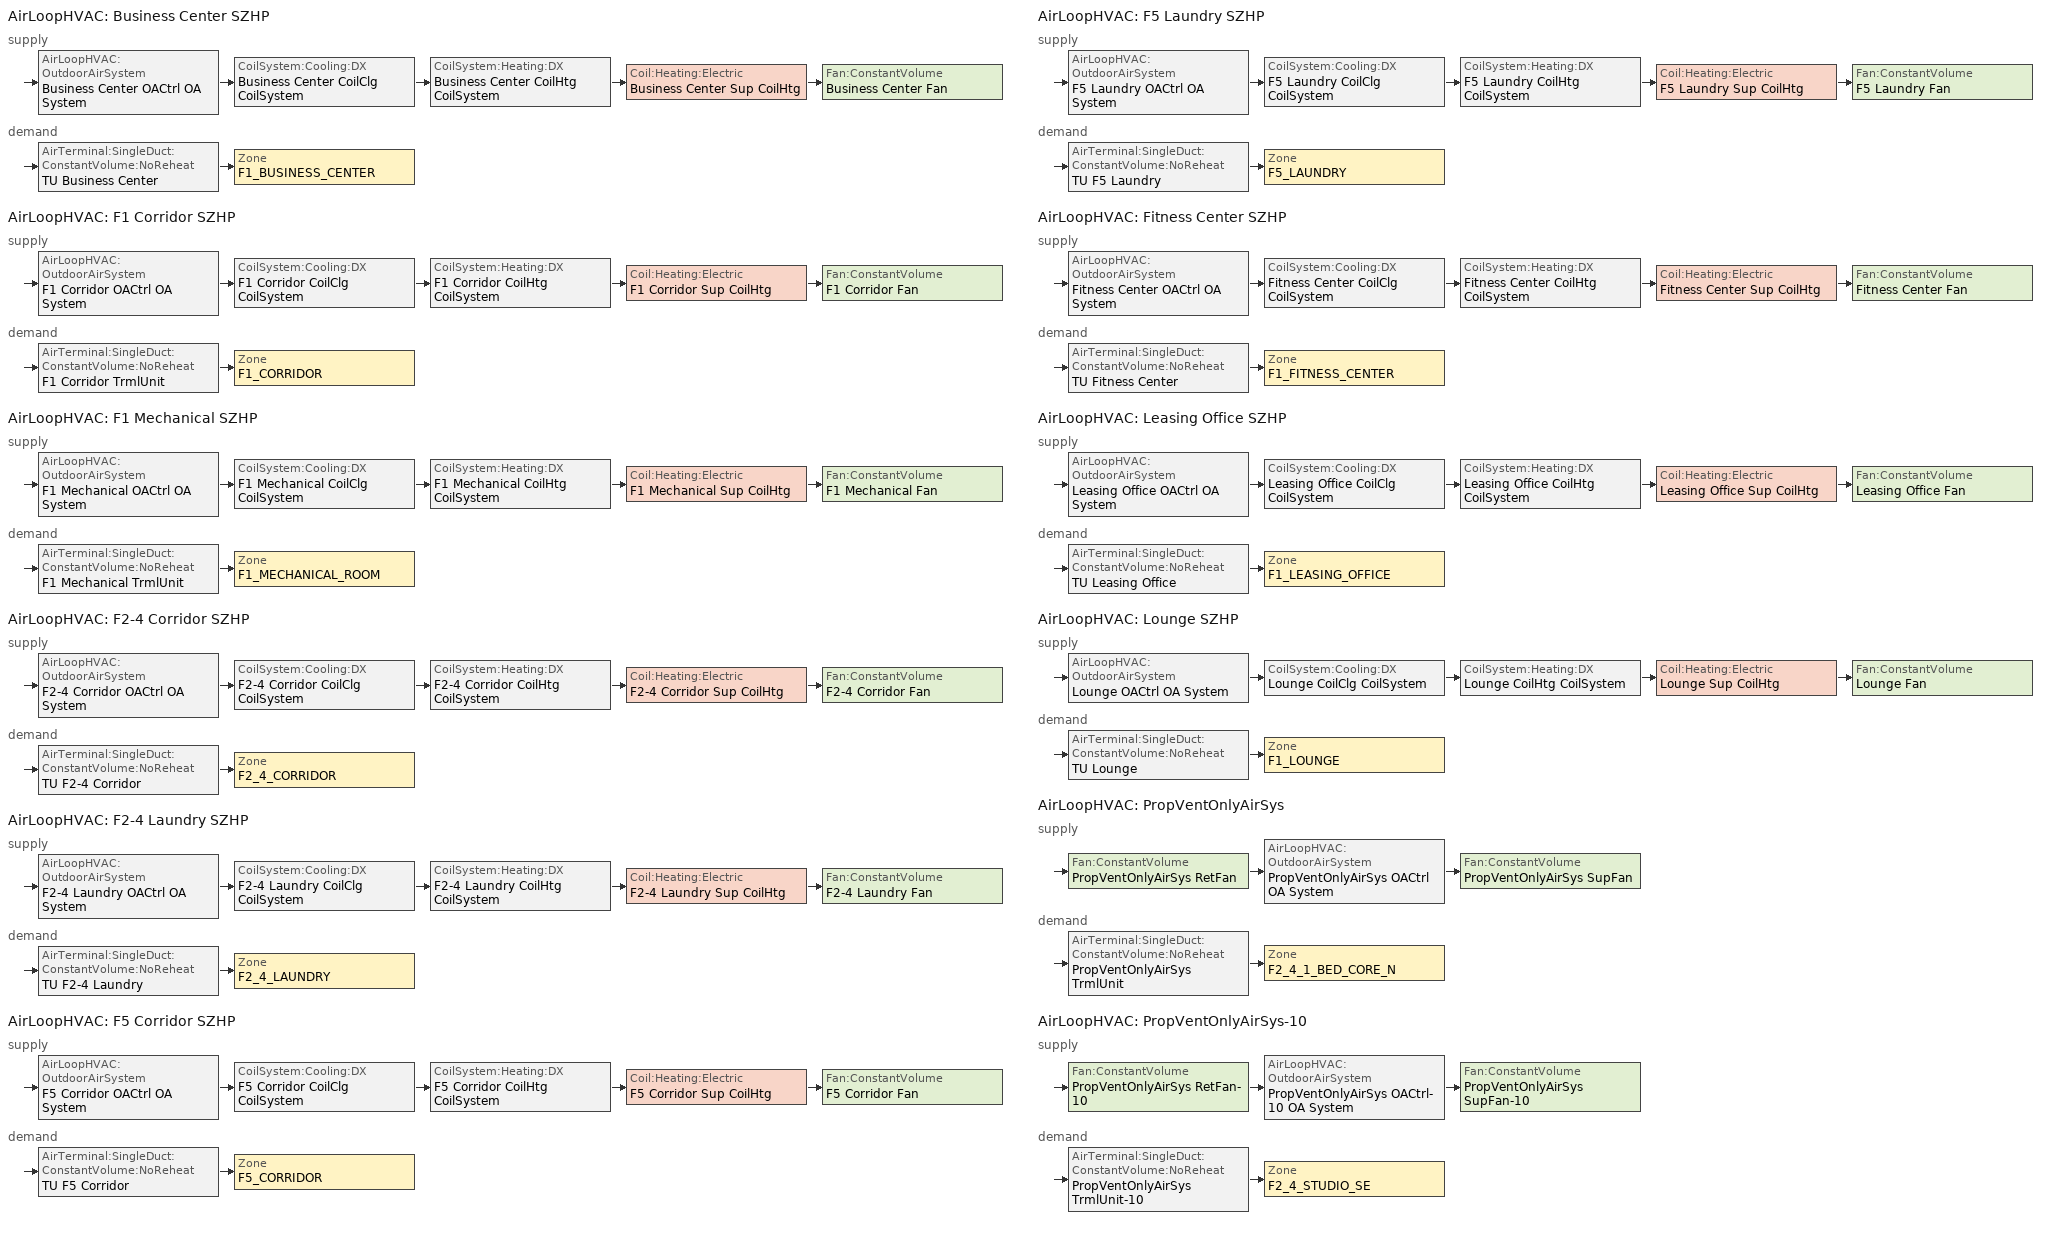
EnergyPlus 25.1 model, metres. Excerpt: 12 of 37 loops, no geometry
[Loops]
AirLoopHVAC 'Business Center SZHP'
 supply: AirLoopHVAC:OutdoorAirSystem 'Business Center OACtrl OA System' > CoilSystem:Cooling:DX 'Business Center CoilClg CoilSystem' > CoilSystem:Heating:DX 'Business Center CoilHtg CoilSystem' > Coil:Heating:Electric 'Business Center Sup CoilHtg' > Fan:ConstantVolume 'Business Center Fan'
 demand: AirTerminal:SingleDuct:ConstantVolume:NoReheat 'TU Business Center' > Zone 'F1_BUSINESS_CENTER'
AirLoopHVAC 'F1 Corridor SZHP'
 supply: AirLoopHVAC:OutdoorAirSystem 'F1 Corridor OACtrl OA System' > CoilSystem:Cooling:DX 'F1 Corridor CoilClg CoilSystem' > CoilSystem:Heating:DX 'F1 Corridor CoilHtg CoilSystem' > Coil:Heating:Electric 'F1 Corridor Sup CoilHtg' > Fan:ConstantVolume 'F1 Corridor Fan'
 demand: AirTerminal:SingleDuct:ConstantVolume:NoReheat 'F1 Corridor TrmlUnit' > Zone 'F1_CORRIDOR'
AirLoopHVAC 'F1 Mechanical SZHP'
 supply: AirLoopHVAC:OutdoorAirSystem 'F1 Mechanical OACtrl OA System' > CoilSystem:Cooling:DX 'F1 Mechanical CoilClg CoilSystem' > CoilSystem:Heating:DX 'F1 Mechanical CoilHtg CoilSystem' > Coil:Heating:Electric 'F1 Mechanical Sup CoilHtg' > Fan:ConstantVolume 'F1 Mechanical Fan'
 demand: AirTerminal:SingleDuct:ConstantVolume:NoReheat 'F1 Mechanical TrmlUnit' > Zone 'F1_MECHANICAL_ROOM'
AirLoopHVAC 'F2-4 Corridor SZHP'
 supply: AirLoopHVAC:OutdoorAirSystem 'F2-4 Corridor OACtrl OA System' > CoilSystem:Cooling:DX 'F2-4 Corridor CoilClg CoilSystem' > CoilSystem:Heating:DX 'F2-4 Corridor CoilHtg CoilSystem' > Coil:Heating:Electric 'F2-4 Corridor Sup CoilHtg' > Fan:ConstantVolume 'F2-4 Corridor Fan'
 demand: AirTerminal:SingleDuct:ConstantVolume:NoReheat 'TU F2-4 Corridor' > Zone 'F2_4_CORRIDOR'
AirLoopHVAC 'F2-4 Laundry SZHP'
 supply: AirLoopHVAC:OutdoorAirSystem 'F2-4 Laundry OACtrl OA System' > CoilSystem:Cooling:DX 'F2-4 Laundry CoilClg CoilSystem' > CoilSystem:Heating:DX 'F2-4 Laundry CoilHtg CoilSystem' > Coil:Heating:Electric 'F2-4 Laundry Sup CoilHtg' > Fan:ConstantVolume 'F2-4 Laundry Fan'
 demand: AirTerminal:SingleDuct:ConstantVolume:NoReheat 'TU F2-4 Laundry' > Zone 'F2_4_LAUNDRY'
AirLoopHVAC 'F5 Corridor SZHP'
 supply: AirLoopHVAC:OutdoorAirSystem 'F5 Corridor OACtrl OA System' > CoilSystem:Cooling:DX 'F5 Corridor CoilClg CoilSystem' > CoilSystem:Heating:DX 'F5 Corridor CoilHtg CoilSystem' > Coil:Heating:Electric 'F5 Corridor Sup CoilHtg' > Fan:ConstantVolume 'F5 Corridor Fan'
 demand: AirTerminal:SingleDuct:ConstantVolume:NoReheat 'TU F5 Corridor' > Zone 'F5_CORRIDOR'
AirLoopHVAC 'F5 Laundry SZHP'
 supply: AirLoopHVAC:OutdoorAirSystem 'F5 Laundry OACtrl OA System' > CoilSystem:Cooling:DX 'F5 Laundry CoilClg CoilSystem' > CoilSystem:Heating:DX 'F5 Laundry CoilHtg CoilSystem' > Coil:Heating:Electric 'F5 Laundry Sup CoilHtg' > Fan:ConstantVolume 'F5 Laundry Fan'
 demand: AirTerminal:SingleDuct:ConstantVolume:NoReheat 'TU F5 Laundry' > Zone 'F5_LAUNDRY'
AirLoopHVAC 'Fitness Center SZHP'
 supply: AirLoopHVAC:OutdoorAirSystem 'Fitness Center OACtrl OA System' > CoilSystem:Cooling:DX 'Fitness Center CoilClg CoilSystem' > CoilSystem:Heating:DX 'Fitness Center CoilHtg CoilSystem' > Coil:Heating:Electric 'Fitness Center Sup CoilHtg' > Fan:ConstantVolume 'Fitness Center Fan'
 demand: AirTerminal:SingleDuct:ConstantVolume:NoReheat 'TU Fitness Center' > Zone 'F1_FITNESS_CENTER'
AirLoopHVAC 'Leasing Office SZHP'
 supply: AirLoopHVAC:OutdoorAirSystem 'Leasing Office OACtrl OA System' > CoilSystem:Cooling:DX 'Leasing Office CoilClg CoilSystem' > CoilSystem:Heating:DX 'Leasing Office CoilHtg CoilSystem' > Coil:Heating:Electric 'Leasing Office Sup CoilHtg' > Fan:ConstantVolume 'Leasing Office Fan'
 demand: AirTerminal:SingleDuct:ConstantVolume:NoReheat 'TU Leasing Office' > Zone 'F1_LEASING_OFFICE'
AirLoopHVAC 'Lounge SZHP'
 supply: AirLoopHVAC:OutdoorAirSystem 'Lounge OACtrl OA System' > CoilSystem:Cooling:DX 'Lounge CoilClg CoilSystem' > CoilSystem:Heating:DX 'Lounge CoilHtg CoilSystem' > Coil:Heating:Electric 'Lounge Sup CoilHtg' > Fan:ConstantVolume 'Lounge Fan'
 demand: AirTerminal:SingleDuct:ConstantVolume:NoReheat 'TU Lounge' > Zone 'F1_LOUNGE'
AirLoopHVAC 'PropVentOnlyAirSys'
 supply: Fan:ConstantVolume 'PropVentOnlyAirSys RetFan' > AirLoopHVAC:OutdoorAirSystem 'PropVentOnlyAirSys OACtrl OA System' > Fan:ConstantVolume 'PropVentOnlyAirSys SupFan'
 demand: AirTerminal:SingleDuct:ConstantVolume:NoReheat 'PropVentOnlyAirSys TrmlUnit' > Zone 'F2_4_1_BED_CORE_N'
AirLoopHVAC 'PropVentOnlyAirSys-10'
 supply: Fan:ConstantVolume 'PropVentOnlyAirSys RetFan-10' > AirLoopHVAC:OutdoorAirSystem 'PropVentOnlyAirSys OACtrl-10 OA System' > Fan:ConstantVolume 'PropVentOnlyAirSys SupFan-10'
 demand: AirTerminal:SingleDuct:ConstantVolume:NoReheat 'PropVentOnlyAirSys TrmlUnit-10' > Zone 'F2_4_STUDIO_SE'
[SizingPeriod:DesignDay] Day of Month=21; Dry-Bulb Temperature Range Modifier Type=DefaultMultipliers; Humidity Condition Type=WetBulb; Barometric Pressure {Pa}=98388; Wind Speed {m/s}=2.1; Rain Indicator=No; Snow Indicator=No; Daylight Saving Time Indicator=No
Name | Month | Day Type | Maximum Dry-Bulb Temperature {C} | Daily Dry-Bulb Temperature Range {deltaC} | Wetbulb or DewPoint at Maximum Dry-Bulb {C} | Wind Direction {deg} | Solar Model Indicator | ASHRAE Clear Sky Optical Depth for Beam Irradiance (taub) | ASHRAE Clear Sky Optical Depth for Diffuse Irradiance (taud) | Sky Clearness
RIVERSIDE  October .4% Condns DB=>MCWB | 10 | SummerDesignDay | 37.2 | 14.4 | 17.8 | 270 | ASHRAETau | 0.34 | 2.493
RIVERSIDE  September .4% Condns DB=>MCWB | 9 | SummerDesignDay | 40.2 | 15.7 | 20.3 | 270 | ASHRAETau | 0.35 | 2.494
RIVERSIDE Ann Htg 99.6% Condns DB | 12 | WinterDesignDay | 2.6 | 0 | 2.6 | 60 | ASHRAEClearSky |  |  | 0
[DesignSpecification:OutdoorAir] Outdoor Air Method=Maximum; Outdoor Air Flow Air Changes per Hour {1/hr}=0
Name | Outdoor Air Flow per Person {m3/s-person} | Outdoor Air Flow per Zone Floor Area {m3/s-m2} | Outdoor Air Flow per Zone {m3/s} | Outdoor Air Schedule
DSOA_F1_BUSINESS_CENTER; DSOA_F1_CORRIDOR; DSOA_F2_4_CORRIDOR; DSOA_F5_CORRIDOR; DSOA_F1_FITNESS_CENTER; DSOA_F1_LEASING_OFFICE; DSOA_F1_LOUNGE; DSOA_F1_MECHANICAL_ROOM; DSOA_F2_4_LAUNDRY; DSOA_F5_LAUNDRY | 0.00707921 | 0.000762 | 0 | ApartmentMidRiseResidentialCommonHVACAvail
DSOA_F2_4_1_BED_CORE_N |  | 0 | 0.0243535 | ApartmentMidRiseResidentialLivingHVACAvail
DSOA_F2_4_STUDIO_SE |  | 0 | 0.0218047 | ApartmentMidRiseResidentialLivingHVACAvail
[ZoneControl:Thermostat] Temperature Difference Between Cutout And Setpoint {deltaC}=0
Name | Zone or ZoneList | Control Type Schedule | Control 1
ZC_F1_BUSINESS_CENTER | F1_BUSINESS_CENTER | F1_BUSINESS_CENTER Zn Thermostat Schedule | TSDSP_F1_BUSINESS_CENTER
ZC_F1_FITNESS_CENTER | F1_FITNESS_CENTER | F1_FITNESS_CENTER Zn Thermostat Schedule | TSDSP_F1_FITNESS_CENTER
ZC_F1_LEASING_OFFICE | F1_LEASING_OFFICE | F1_LEASING_OFFICE Zn Thermostat Schedule | TSDSP_F1_LEASING_OFFICE
ZC_F1_LOUNGE | F1_LOUNGE | F1_LOUNGE Zn Thermostat Schedule | TSDSP_F1_LOUNGE
ZC_F1_MECHANICAL_ROOM | F1_MECHANICAL_ROOM | F1_MECHANICAL_ROOM Zn Thermostat Schedule | TSDSP_F1_MECHANICAL_ROOM
[ThermostatSetpoint:DualSetpoint] Heating Setpoint Temperature Schedule=ApartmentMidRiseResidentialCommonHtgSetpt; Cooling Setpoint Temperature Schedule=ApartmentMidRiseResidentialCommonClgSetpt
TSDSP_F1_BUSINESS_CENTER; TSDSP_F1_FITNESS_CENTER; TSDSP_F1_LEASING_OFFICE; TSDSP_F1_LOUNGE; TSDSP_F1_MECHANICAL_ROOM
[Sizing:Zone] Zone Cooling Design Supply Air Temperature Input Method=TemperatureDifference; Zone Cooling Design Supply Air Temperature {C}=14; Zone Cooling Design Supply Air Temperature Difference {deltaC}=11.1111; Zone Heating Design Supply Air Temperature Input Method=TemperatureDifference; Zone Heating Design Supply Air Temperature {C}=40; Zone Cooling Design Supply Air Humidity Ratio {kgWater/kgDryAir}=0.0085; Zone Heating Design Supply Air Humidity Ratio {kgWater/kgDryAir}=0.008; Cooling Design Air Flow Method=DesignDay; Cooling Design Air Flow Rate {m3/s}=0; Cooling Minimum Air Flow per Zone Floor Area {m3/s-m2}=0; Cooling Minimum Air Flow {m3/s}=0; Cooling Minimum Air Flow Fraction=0; Heating Design Air Flow Method=DesignDay; Heating Design Air Flow Rate {m3/s}=0; Heating Maximum Air Flow per Zone Floor Area {m3/s-m2}=0; Heating Maximum Air Flow {m3/s}=0; Heating Maximum Air Flow Fraction=0; Zone Load Sizing Method=Sensible Load Only No Latent Load; Zone Latent Cooling Design Supply Air Humidity Ratio Input Method=HumidityRatioDifference; Zone Cooling Design Supply Air Humidity Ratio Difference {kgWater/kgDryAir}=0.005; Zone Latent Heating Design Supply Air Humidity Ratio Input Method=HumidityRatioDifference; Zone Humidification Design Supply Air Humidity Ratio Difference {kgWater/kgDryAir}=0.005
Name | Zone Heating Design Supply Air Temperature Difference {deltaC} | Design Specification Outdoor Air Object | Account for Dedicated Outdoor Air System | Dedicated Outdoor Air System Control Strategy | Dedicated Outdoor Air Low Setpoint Temperature for Design {C} | Dedicated Outdoor Air High Setpoint Temperature for Design {C}
F1_Business_Center | 13.8889 | DSOA_F1_Business_Center | No
F1_Corridor | 13.8889 | DSOA_F1_Corridor | No
F1_Fitness_Center | 13.8889 | DSOA_F1_Fitness_Center | No
F1_Leasing_Office | 13.8889 | DSOA_F1_Leasing_Office | No
F1_Lounge | 13.8889 | DSOA_F1_Lounge | No
F1_Mechanical_Room | 13.8889 | DSOA_F1_Mechanical_Room | No
F2_4_1_Bed_Core_N | 15 | DSOA_F2_4_1_Bed_Core_N | Yes | NeutralSupplyAir | 10 | 23.8889
F2_4_Corridor | 13.8889 | DSOA_F2_4_Corridor | No
F2_4_Laundry | 13.8889 | DSOA_F2_4_Laundry | No
F2_4_Studio_SE | 15 | DSOA_F2_4_Studio_SE | Yes | NeutralSupplyAir | 10 | 23.8889
F5_Corridor | 13.8889 | DSOA_F5_Corridor | No
F5_Laundry | 13.8889 | DSOA_F5_Laundry | No
[Sizing:System] Type of Load to Size On=Sensible; Design Outdoor Air Flow Rate {m3/s}=Autosize; Central Heating Maximum System Air Flow Ratio=1; Preheat Design Temperature {C}=5.68434e-14; Preheat Design Humidity Ratio {kgWater/kgDryAir}=0; Precool Design Temperature {C}=5.68434e-14; Precool Design Humidity Ratio {kgWater/kgDryAir}=0; 100% Outdoor Air in Cooling=No; 100% Outdoor Air in Heating=No; Central Cooling Design Supply Air Humidity Ratio {kgWater/kgDryAir}=0.0085; Central Heating Design Supply Air Humidity Ratio {kgWater/kgDryAir}=0.008; Cooling Supply Air Flow Rate Method=DesignDay; Cooling Supply Air Flow Rate {m3/s}=0; Cooling Supply Air Flow Rate Per Floor Area {m3/s-m2}=0.00996765; Cooling Fraction of Autosized Cooling Supply Air Flow Rate=1; Cooling Supply Air Flow Rate Per Unit Cooling Capacity {m3/s-W}=3.94755e-05; Heating Supply Air Flow Rate Method=DesignDay; Heating Supply Air Flow Rate {m3/s}=0; Heating Supply Air Flow Rate Per Floor Area {m3/s-m2}=0.00996765; Heating Fraction of Autosized Heating Supply Air Flow Rate=1; Heating Fraction of Autosized Cooling Supply Air Flow Rate=1; Heating Supply Air Flow Rate Per Unit Heating Capacity {m3/s-W}=3.15882e-05; System Outdoor Air Method=ZoneSum; Zone Maximum Outdoor Air Fraction=1; Cooling Design Capacity Method=CoolingDesignCapacity; Cooling Design Capacity {W}=Autosize; Cooling Design Capacity Per Floor Area {W/m2}=234.7; Fraction of Autosized Cooling Design Capacity=1; Heating Design Capacity Method=HeatingDesignCapacity; Heating Design Capacity {W}=Autosize; Heating Design Capacity Per Floor Area {W/m2}=157; Fraction of Autosized Heating Design Capacity=1; Central Cooling Capacity Control Method=OnOff
Name | Central Cooling Design Supply Air Temperature {C} | Central Heating Design Supply Air Temperature {C} | Type of Zone Sum to Use
Business Center SZHP; F1 Corridor SZHP; F1 Mechanical SZHP; F2-4 Corridor SZHP; F2-4 Laundry SZHP; F5 Corridor SZHP; F5 Laundry SZHP; Fitness Center SZHP; Leasing Office SZHP; Lounge SZHP | 12.7778 | 35 | NonCoincident
PropVentOnlyAirSys; PropVentOnlyAirSys-10 | 12.8 | 40 | Coincident
[ZoneHVAC:PackagedTerminalHeatPump] Availability Schedule=AllOnHVACAvail; Cooling Supply Air Flow Rate {m3/s}=autosize; Heating Supply Air Flow Rate {m3/s}=autosize; No Load Supply Air Flow Rate {m3/s}=autosize; Cooling Outdoor Air Flow Rate {m3/s}=autosize; Heating Outdoor Air Flow Rate {m3/s}=autosize; No Load Outdoor Air Flow Rate {m3/s}=autosize; Heating Convergence Tolerance=0.001; Cooling Convergence Tolerance=0.001; Maximum Supply Air Temperature from Supplemental Heater {C}=35; Maximum Outdoor Dry-Bulb Temperature for Supplemental Heater Operation {C}=4.44444; Fan Placement=DrawThrough; Supply Air Fan Operating Mode Schedule=Always Off Discrete
Name | Supply Air Fan | Heating Coil | Cooling Coil | Supplemental Heating Coil
ZnSys F2-4 1-Bed Core N | Fan 1 | CoilHtg 1 | CoilCooling 1 | CoilHtgSup-1
ZnSys F2-4 Studio SE | Fan 10 | CoilHtg 10 | CoilCooling 10 | CoilHtgSup-10
[AirTerminal:SingleDuct:ConstantVolume:NoReheat] Availability Schedule=Always On Discrete; Maximum Air Flow Rate {m3/s}=Autosize
TU Business Center; F1 Corridor TrmlUnit; TU Fitness Center; TU Leasing Office; TU Lounge; F1 Mechanical TrmlUnit; PropVentOnlyAirSys TrmlUnit; TU F2-4 Corridor; TU F2-4 Laundry; PropVentOnlyAirSys TrmlUnit-10; TU F5 Corridor; TU F5 Laundry
[Zone equipment]
F1_Business_Center: TU Business Center
F1_Corridor: F1 Corridor TrmlUnit
F1_Fitness_Center: TU Fitness Center
F1_Leasing_Office: TU Leasing Office
F1_Lounge: TU Lounge
F1_Mechanical_Room: F1 Mechanical TrmlUnit
F2_4_1_Bed_Core_N: PropVentOnlyAirSys TrmlUnit, ZnSys F2-4 1-Bed Core N
F2_4_Corridor: TU F2-4 Corridor
F2_4_Laundry: TU F2-4 Laundry
F2_4_Studio_SE: PropVentOnlyAirSys TrmlUnit-10, ZnSys F2-4 Studio SE
F5_Corridor: TU F5 Corridor
F5_Laundry: TU F5 Laundry
[Fan:ConstantVolume] Fan Total Efficiency=0.59; Maximum Flow Rate {m3/s}=Autosize; Motor Efficiency=0.9; Motor In Airstream Fraction=1
Name | Availability Schedule | Pressure Rise {Pa}
Business Center Fan; F1 Corridor Fan; F1 Mechanical Fan; Fitness Center Fan; Leasing Office Fan; Lounge Fan | ApartmentMidRiseRETAILHVACAVAIL | 911.98
F2-4 Corridor Fan; F2-4 Laundry Fan; F5 Corridor Fan; F5 Laundry Fan | ApartmentMidRiseRESIDENTIALCOMMONHVACAVAIL | 911.98
PropVentOnlyAirSys RetFan; PropVentOnlyAirSys RetFan-10 | ApartmentMidRiseResidentialLivingHVACAvail | 331.29
PropVentOnlyAirSys SupFan; PropVentOnlyAirSys SupFan-10 | ApartmentMidRiseResidentialLivingHVACAvail | 911.98
[Fan:OnOff] Availability Schedule=Always On Discrete; Fan Total Efficiency=0.59; Pressure Rise {Pa}=911.98; Maximum Flow Rate {m3/s}=Autosize; Motor Efficiency=0.9; Motor In Airstream Fraction=1
Name | Fan Power Ratio Function of Speed Ratio Curve | Fan Efficiency Ratio Function of Speed Ratio Curve
Fan 1 | Fan On Off Power Curve | Fan On Off Efficiency Curve
Fan 10 | Fan On Off Power Curve 9 | Fan On Off Efficiency Curve 9
[Coil:Cooling:DX:SingleSpeed] Availability Schedule=Always On Discrete; Gross Rated Total Cooling Capacity {W}=autosize; Gross Rated Sensible Heat Ratio=Autosize; Rated Air Flow Rate {m3/s}=Autosize; 2017 Rated Evaporator Fan Power Per Volume Flow Rate {W/(m3/s)}=773.3; Total Cooling Capacity Function of Temperature Curve=CoilClgDXQRatio_fTwbToadbSI; Total Cooling Capacity Function of Flow Fraction Curve=CoilClgDXSnglQRatio_fCFMRatio; Energy Input Ratio Function of Flow Fraction Curve=CoilClgDXSnglEIRRatio_fCFMRatio; Minimum Outdoor Dry-Bulb Temperature for Compressor Operation {C}=-25; Condenser Type=AirCooled; Evaporative Condenser Effectiveness=0; Evaporative Condenser Air Flow Rate {m3/s}=Autosize; Evaporative Condenser Pump Rated Power Consumption {W}=Autosize; Crankcase Heater Capacity {W}=0; Maximum Outdoor Dry-Bulb Temperature for Crankcase Heater Operation {C}=0; Basin Heater Capacity {W/K}=0; Basin Heater Setpoint Temperature {C}=10
Name | Gross Rated Cooling COP {W/W} | Energy Input Ratio Function of Temperature Curve | Part Load Fraction Correlation Curve
CoilCooling 1 | 4.08 | CoilClgDXSEEREIR_fTwbToadbSI-13 | CoilClgDXSEEREIRRatio_fQFrac
CoilCooling 10 | 4.08 | CoilClgDXSEEREIR_fTwbToadbSI-22 | CoilClgDXSEEREIRRatio_fQFrac
Business Center CoilClg | 4.08 | CoilClgDXSEEREIR_fTwbToadbSI | CoilClgDXSEEREIRRatio_fQFrac
F1 Corridor CoilClg | 4.08 | CoilClgDXSEEREIR_fTwbToadbSI-5 | CoilClgDXSEEREIRRatio_fQFrac
F1 Mechanical CoilClg | 4.08 | CoilClgDXSEEREIR_fTwbToadbSI-6 | CoilClgDXSEEREIRRatio_fQFrac
F2-4 Corridor CoilClg | 3.66 | CoilClgDXEIRRatio_fTwbToadbSI | CoilClgDXEIRRatio_fQFrac
F2-4 Laundry CoilClg | 4.08 | CoilClgDXSEEREIR_fTwbToadbSI-11 | CoilClgDXSEEREIRRatio_fQFrac
F5 Corridor CoilClg | 3.83 | CoilClgDXEIRRatio_fTwbToadbSI | CoilClgDXEIRRatio_fQFrac
F5 Laundry CoilClg | 4.08 | CoilClgDXSEEREIR_fTwbToadbSI-12 | CoilClgDXSEEREIRRatio_fQFrac
Fitness Center CoilClg | 4.08 | CoilClgDXSEEREIR_fTwbToadbSI-2 | CoilClgDXSEEREIRRatio_fQFrac
Leasing Office CoilClg | 4.08 | CoilClgDXSEEREIR_fTwbToadbSI-3 | CoilClgDXSEEREIRRatio_fQFrac
Lounge CoilClg | 4.08 | CoilClgDXSEEREIR_fTwbToadbSI-4 | CoilClgDXSEEREIRRatio_fQFrac
[Coil:Heating:Electric] Availability Schedule=Always On Discrete; Efficiency=1; Nominal Capacity {W}=Autosize
CoilHtgSup-1; CoilHtgSup-10; Business Center Sup CoilHtg; F1 Corridor Sup CoilHtg; F1 Mechanical Sup CoilHtg; F2-4 Corridor Sup CoilHtg; F2-4 Laundry Sup CoilHtg; F5 Corridor Sup CoilHtg; F5 Laundry Sup CoilHtg; Fitness Center Sup CoilHtg; Leasing Office Sup CoilHtg; Lounge Sup CoilHtg
[Coil:Heating:DX:SingleSpeed] Availability Schedule=Always On Discrete; Gross Rated Heating Capacity {W}=autosize; Rated Air Flow Rate {m3/s}=Autosize; 2023 Rated Supply Fan Power Per Volume Flow Rate {W/(m3/s)}=773.3; Heating Capacity Function of Temperature Curve=CoilHtgHPQRatio_fToadbSI; Heating Capacity Function of Flow Fraction Curve=CoilHtgHPQRatio_fCFMRatio; Energy Input Ratio Function of Temperature Curve=CoilHtgHPEIRRatio_fToadbSI; Energy Input Ratio Function of Flow Fraction Curve=CoilHtgHPEIRRatio_fCFMRatio; Part Load Fraction Correlation Curve=CoilHtgHPEIRRatio_fQFrac; Minimum Outdoor Dry-Bulb Temperature for Compressor Operation {C}=-8.33333; Maximum Outdoor Dry-Bulb Temperature for Defrost Operation {C}=4.44444; Crankcase Heater Capacity {W}=0; Maximum Outdoor Dry-Bulb Temperature for Crankcase Heater Operation {C}=10; Defrost Strategy=Resistive; Defrost Control=Timed; Defrost Time Period Fraction=0.058333
Name | Gross Rated Heating COP {W/W} | Resistive Defrost Heater Capacity {W}
CoilHtg 1 | 3.5 | 23738.8
CoilHtg 10 | 3.5 | 17804.1
Business Center CoilHtg | 3.5 | 3956.46
F1 Corridor CoilHtg | 3.5 | 21101.1
F1 Mechanical CoilHtg | 3.5 | 4747.75
F2-4 Corridor CoilHtg | 3.66 | 85063.9
F2-4 Laundry CoilHtg | 3.5 | 5934.69
F5 Corridor CoilHtg | 3.79 | 28354.6
F5 Laundry CoilHtg | 3.5 | 1978.23
Fitness Center CoilHtg | 3.5 | 9891.15
Leasing Office CoilHtg | 3.5 | 3791.61
Lounge CoilHtg | 3.5 | 11539.7
[CoilSystem:Cooling:DX] Availability Schedule=Always On Discrete
Name | Cooling Coil
Business Center CoilClg CoilSystem | Business Center CoilClg
F1 Corridor CoilClg CoilSystem | F1 Corridor CoilClg
F1 Mechanical CoilClg CoilSystem | F1 Mechanical CoilClg
F2-4 Corridor CoilClg CoilSystem | F2-4 Corridor CoilClg
F2-4 Laundry CoilClg CoilSystem | F2-4 Laundry CoilClg
F5 Corridor CoilClg CoilSystem | F5 Corridor CoilClg
F5 Laundry CoilClg CoilSystem | F5 Laundry CoilClg
Fitness Center CoilClg CoilSystem | Fitness Center CoilClg
Leasing Office CoilClg CoilSystem | Leasing Office CoilClg
Lounge CoilClg CoilSystem | Lounge CoilClg
[CoilSystem:Heating:DX] Availability Schedule=Always On Discrete
Name | Heating Coil
Business Center CoilHtg CoilSystem | Business Center CoilHtg
F1 Corridor CoilHtg CoilSystem | F1 Corridor CoilHtg
F1 Mechanical CoilHtg CoilSystem | F1 Mechanical CoilHtg
F2-4 Corridor CoilHtg CoilSystem | F2-4 Corridor CoilHtg
F2-4 Laundry CoilHtg CoilSystem | F2-4 Laundry CoilHtg
F5 Corridor CoilHtg CoilSystem | F5 Corridor CoilHtg
F5 Laundry CoilHtg CoilSystem | F5 Laundry CoilHtg
Fitness Center CoilHtg CoilSystem | Fitness Center CoilHtg
Leasing Office CoilHtg CoilSystem | Leasing Office CoilHtg
Lounge CoilHtg CoilSystem | Lounge CoilHtg
[Controller:OutdoorAir] Economizer Control Type=NoEconomizer; Economizer Control Action Type=ModulateFlow; Economizer Maximum Limit Enthalpy {J/kg}=64000; Lockout Type=NoLockout; High Humidity Control=No; Control High Indoor Humidity Based on Outdoor Humidity Ratio=Yes; Heat Recovery Bypass Control Type=BypassWhenWithinEconomizerLimits
Name | Minimum Outdoor Air Flow Rate {m3/s} | Maximum Outdoor Air Flow Rate {m3/s} | Minimum Limit Type | Minimum Outdoor Air Schedule | Mechanical Ventilation Controller
Business Center OACtrl | 0 | Autosize | FixedMinimum | ApartmentMidRiseResidentialCommonHVACAvail | Business Center OACtrl Mech Vent Controller
F1 Corridor OACtrl | 0 | Autosize | FixedMinimum | ApartmentMidRiseResidentialCommonHVACAvail | F1 Corridor OACtrl Mech Vent Controller
F1 Mechanical OACtrl | 0 | Autosize | FixedMinimum | ApartmentMidRiseResidentialCommonHVACAvail | F1 Mechanical OACtrl Mech Vent Controller
F2-4 Corridor OACtrl | 0 | Autosize | FixedMinimum | ApartmentMidRiseResidentialCommonHVACAvail | F2-4 Corridor OACtrl Mech Vent Controller
F2-4 Laundry OACtrl | 0 | Autosize | FixedMinimum | ApartmentMidRiseResidentialCommonHVACAvail | F2-4 Laundry OACtrl Mech Vent Controller
F5 Corridor OACtrl | 0 | Autosize | FixedMinimum | ApartmentMidRiseResidentialCommonHVACAvail | F5 Corridor OACtrl Mech Vent Controller
F5 Laundry OACtrl | 0 | Autosize | FixedMinimum | ApartmentMidRiseResidentialCommonHVACAvail | F5 Laundry OACtrl Mech Vent Controller
Fitness Center OACtrl | 0 | Autosize | FixedMinimum | ApartmentMidRiseResidentialCommonHVACAvail | Fitness Center OACtrl Mech Vent Controller
Leasing Office OACtrl | 0 | Autosize | FixedMinimum | ApartmentMidRiseResidentialCommonHVACAvail | Leasing Office OACtrl Mech Vent Controller
Lounge OACtrl | 0 | Autosize | FixedMinimum | ApartmentMidRiseResidentialCommonHVACAvail | Lounge OACtrl Mech Vent Controller
PropVentOnlyAirSys OACtrl | 0.0518198 | 0.0518198 | ProportionalMinimum | Always On Discrete | PropVentOnlyAirSys OACtrl Mech Vent Controller
PropVentOnlyAirSys OACtrl-10 | 0.0441743 | 0.0441743 | ProportionalMinimum | Always On Discrete | PropVentOnlyAirSys OACtrl-10 Mech Vent Controller
[Controller:MechanicalVentilation] Demand Controlled Ventilation=No; System Outdoor Air Method=ZoneSum
Name | Availability Schedule | Zone or ZoneList 1 | Design Specification Outdoor Air Object Name 1
Business Center OACtrl Mech Vent Controller | ApartmentMidRiseResidentialCommonHVACAvail | F1_Business_Center | DSOA_F1_Business_Center
F1 Corridor OACtrl Mech Vent Controller | ApartmentMidRiseResidentialCommonHVACAvail | F1_Corridor | DSOA_F1_Corridor
Fitness Center OACtrl Mech Vent Controller | ApartmentMidRiseResidentialCommonHVACAvail | F1_Fitness_Center | DSOA_F1_Fitness_Center
Leasing Office OACtrl Mech Vent Controller | ApartmentMidRiseResidentialCommonHVACAvail | F1_Leasing_Office | DSOA_F1_Leasing_Office
Lounge OACtrl Mech Vent Controller | ApartmentMidRiseResidentialCommonHVACAvail | F1_Lounge | DSOA_F1_Lounge
F1 Mechanical OACtrl Mech Vent Controller | ApartmentMidRiseResidentialCommonHVACAvail | F1_Mechanical_Room | DSOA_F1_Mechanical_Room
PropVentOnlyAirSys OACtrl Mech Vent Controller | Always On Discrete | F2_4_1_Bed_Core_N | DSOA_F2_4_1_Bed_Core_N
F2-4 Corridor OACtrl Mech Vent Controller | ApartmentMidRiseResidentialCommonHVACAvail | F2_4_Corridor | DSOA_F2_4_Corridor
F2-4 Laundry OACtrl Mech Vent Controller | ApartmentMidRiseResidentialCommonHVACAvail | F2_4_Laundry | DSOA_F2_4_Laundry
PropVentOnlyAirSys OACtrl-10 Mech Vent Controller | Always On Discrete | F2_4_Studio_SE | DSOA_F2_4_Studio_SE
F5 Corridor OACtrl Mech Vent Controller | ApartmentMidRiseResidentialCommonHVACAvail | F5_Corridor | DSOA_F5_Corridor
F5 Laundry OACtrl Mech Vent Controller | ApartmentMidRiseResidentialCommonHVACAvail | F5_Laundry | DSOA_F5_Laundry
[AirLoopHVAC] Design Supply Air Flow Rate {m3/s}=Autosize; Design Return Air Flow Fraction of Supply Air Flow=1
Business Center SZHP; F1 Corridor SZHP; F1 Mechanical SZHP; F2-4 Corridor SZHP; F2-4 Laundry SZHP; F5 Corridor SZHP; F5 Laundry SZHP; Fitness Center SZHP; Leasing Office SZHP; Lounge SZHP; PropVentOnlyAirSys; PropVentOnlyAirSys-10
[AvailabilityManager:OptimumStart] Applicability Schedule=Always On Discrete; Fan Schedule=ApartmentMidRiseRETAILHVACAVAIL; Control Type=ControlZone; Maximum Value for Optimum Start Time {hr}=3; Control Algorithm=AdaptiveTemperatureGradient; Constant Temperature Gradient during Cooling {deltaC/hr}=3; Constant Temperature Gradient during Heating {deltaC/hr}=3; Initial Temperature Gradient during Cooling {deltaC/hr}=1.66667; Initial Temperature Gradient during Heating {deltaC/hr}=1.66667; Constant Start Time {hr}=2; Number of Previous Days {days}=2
Name | Control Zone
Availability Manager Optimum Start 1 | F1_Corridor
Availability Manager Optimum Start 2 | F1_Mechanical_Room
[AvailabilityManager:NightCycle] Applicability Schedule=Always On Discrete; Control Type=CycleOnControlZone; Cycling Run Time Control Type=ThermostatWithMinimumRunTime; Cycling Run Time {s}=900
Name | Fan Schedule | Thermostat Tolerance {deltaC} | Control Zone or Zone List
Availability Manager Night Cycle 1 | ApartmentMidRiseRETAILHVACAVAIL | 1.11111 | F1_Business_Center
Availability Manager Night Cycle 5 | ApartmentMidRiseRETAILHVACAVAIL | 1 | F1_Corridor
Availability Manager Night Cycle 6 | ApartmentMidRiseRETAILHVACAVAIL | 1 | F1_Mechanical_Room
Availability Manager Night Cycle 12 | ApartmentMidRiseRESIDENTIALCOMMONHVACAVAIL | 1.11111 | F2_4_Corridor
Availability Manager Night Cycle 11 | ApartmentMidRiseRESIDENTIALCOMMONHVACAVAIL | 1.11111 | F2_4_Laundry
Availability Manager Night Cycle 14 | ApartmentMidRiseRESIDENTIALCOMMONHVACAVAIL | 1.11111 | F5_Corridor
Availability Manager Night Cycle 13 | ApartmentMidRiseRESIDENTIALCOMMONHVACAVAIL | 1.11111 | F5_Laundry
Availability Manager Night Cycle 2 | ApartmentMidRiseRETAILHVACAVAIL | 1.11111 | F1_Fitness_Center
Availability Manager Night Cycle 3 | ApartmentMidRiseRETAILHVACAVAIL | 1.11111 | F1_Leasing_Office
Availability Manager Night Cycle 4 | ApartmentMidRiseRETAILHVACAVAIL | 1.11111 | F1_Lounge
[SetpointManager:SingleZone:Reheat] Control Variable=Temperature; Minimum Supply Air Temperature {C}=-99; Maximum Supply Air Temperature {C}=99
Name | Control Zone | Setpoint Node or NodeList
Setpoint Manager Single Zone Reheat 1 | F1_Business_Center | Business Center Fan Outlet Node
Setpoint Manager Single Zone Reheat 5 | F1_Corridor | F1 Corridor Fan Outlet Node
Setpoint Manager Single Zone Reheat 6 | F1_Mechanical_Room | F1 Mechanical Fan Outlet Node
Setpoint Manager Single Zone Reheat 12 | F2_4_Corridor | F2-4 Corridor Fan Outlet Node
Setpoint Manager Single Zone Reheat 11 | F2_4_Laundry | F2-4 Laundry Fan Outlet Node
Setpoint Manager Single Zone Reheat 14 | F5_Corridor | F5 Corridor Fan Outlet Node
Setpoint Manager Single Zone Reheat 13 | F5_Laundry | F5 Laundry Fan Outlet Node
Setpoint Manager Single Zone Reheat 2 | F1_Fitness_Center | Fitness Center Fan Outlet Node
Setpoint Manager Single Zone Reheat 3 | F1_Leasing_Office | Leasing Office Fan Outlet Node
Setpoint Manager Single Zone Reheat 4 | F1_Lounge | Lounge Fan Outlet Node
Setpoint Manager Single Zone Reheat 15 | F2_4_1_Bed_Core_N | PropVentOnlyAirSys SupFan Outlet Node
Setpoint Manager Single Zone Reheat 24 | F2_4_Studio_SE | PropVentOnlyAirSys SupFan-10 Outlet Node
[SetpointManager:MixedAir] Control Variable=Temperature
Name | Setpoint Node or NodeList
Business Center OACtrl OA System Mixed Air Node OS Default SPM | Business Center OACtrl OA System Mixed Air Node
Business Center CoilClg Outlet Node OS Default SPM | Business Center CoilClg Outlet Node
Business Center CoilHtg Outlet Node OS Default SPM | Business Center CoilHtg Outlet Node
Business Center Sup CoilHtg Outlet Node OS Default SPM | Business Center Sup CoilHtg Outlet Node
F1 Corridor OACtrl OA System Mixed Air Node OS Default SPM | F1 Corridor OACtrl OA System Mixed Air Node
F1 Corridor CoilClg Outlet Node OS Default SPM | F1 Corridor CoilClg Outlet Node
F1 Corridor CoilHtg Outlet Node OS Default SPM | F1 Corridor CoilHtg Outlet Node
F1 Corridor Sup CoilHtg Outlet Node OS Default SPM | F1 Corridor Sup CoilHtg Outlet Node
F1 Mechanical OACtrl OA System Mixed Air Node OS Default SPM | F1 Mechanical OACtrl OA System Mixed Air Node
F1 Mechanical CoilClg Outlet Node OS Default SPM | F1 Mechanical CoilClg Outlet Node
F1 Mechanical CoilHtg Outlet Node OS Default SPM | F1 Mechanical CoilHtg Outlet Node
F1 Mechanical Sup CoilHtg Outlet Node OS Default SPM | F1 Mechanical Sup CoilHtg Outlet Node
F2-4 Corridor OACtrl OA System Mixed Air Node OS Default SPM | F2-4 Corridor OACtrl OA System Mixed Air Node
F2-4 Corridor CoilClg Outlet Node OS Default SPM | F2-4 Corridor CoilClg Outlet Node
F2-4 Corridor CoilHtg Outlet Node OS Default SPM | F2-4 Corridor CoilHtg Outlet Node
F2-4 Corridor Sup CoilHtg Outlet Node OS Default SPM | F2-4 Corridor Sup CoilHtg Outlet Node
F2-4 Laundry OACtrl OA System Mixed Air Node OS Default SPM | F2-4 Laundry OACtrl OA System Mixed Air Node
F2-4 Laundry CoilClg Outlet Node OS Default SPM | F2-4 Laundry CoilClg Outlet Node
F2-4 Laundry CoilHtg Outlet Node OS Default SPM | F2-4 Laundry CoilHtg Outlet Node
F2-4 Laundry Sup CoilHtg Outlet Node OS Default SPM | F2-4 Laundry Sup CoilHtg Outlet Node
F5 Corridor OACtrl OA System Mixed Air Node OS Default SPM | F5 Corridor OACtrl OA System Mixed Air Node
F5 Corridor CoilClg Outlet Node OS Default SPM | F5 Corridor CoilClg Outlet Node
F5 Corridor CoilHtg Outlet Node OS Default SPM | F5 Corridor CoilHtg Outlet Node
F5 Corridor Sup CoilHtg Outlet Node OS Default SPM | F5 Corridor Sup CoilHtg Outlet Node
F5 Laundry OACtrl OA System Mixed Air Node OS Default SPM | F5 Laundry OACtrl OA System Mixed Air Node
F5 Laundry CoilClg Outlet Node OS Default SPM | F5 Laundry CoilClg Outlet Node
F5 Laundry CoilHtg Outlet Node OS Default SPM | F5 Laundry CoilHtg Outlet Node
F5 Laundry Sup CoilHtg Outlet Node OS Default SPM | F5 Laundry Sup CoilHtg Outlet Node
Fitness Center OACtrl OA System Mixed Air Node OS Default SPM | Fitness Center OACtrl OA System Mixed Air Node
Fitness Center CoilClg Outlet Node OS Default SPM | Fitness Center CoilClg Outlet Node
Fitness Center CoilHtg Outlet Node OS Default SPM | Fitness Center CoilHtg Outlet Node
Fitness Center Sup CoilHtg Outlet Node OS Default SPM | Fitness Center Sup CoilHtg Outlet Node
Leasing Office OACtrl OA System Mixed Air Node OS Default SPM | Leasing Office OACtrl OA System Mixed Air Node
Leasing Office CoilClg Outlet Node OS Default SPM | Leasing Office CoilClg Outlet Node
Leasing Office CoilHtg Outlet Node OS Default SPM | Leasing Office CoilHtg Outlet Node
Leasing Office Sup CoilHtg Outlet Node OS Default SPM | Leasing Office Sup CoilHtg Outlet Node
Lounge OACtrl OA System Mixed Air Node OS Default SPM | Lounge OACtrl OA System Mixed Air Node
Lounge CoilClg Outlet Node OS Default SPM | Lounge CoilClg Outlet Node
Lounge CoilHtg Outlet Node OS Default SPM | Lounge CoilHtg Outlet Node
Lounge Sup CoilHtg Outlet Node OS Default SPM | Lounge Sup CoilHtg Outlet Node
PropVentOnlyAirSys RetFan Outlet Node OS Default SPM | PropVentOnlyAirSys RetFan Outlet Node
PropVentOnlyAirSys OACtrl OA System Mixed Air Node OS Default SPM | PropVentOnlyAirSys OACtrl OA System Mixed Air Node
PropVentOnlyAirSys RetFan-10 Outlet Node OS Default SPM | PropVentOnlyAirSys RetFan-10 Outlet Node
PropVentOnlyAirSys OACtrl-10 OA System Mixed Air Node OS Default SPM | PropVentOnlyAirSys OACtrl-10 OA System Mixed Air Node
[Schedule:Constant]
Always On Discrete: On Off Limits, 1
Always Off Discrete: On Off Limits, 0
[Schedule:Day:Hourly]
AllOnHVACAvailDay; ApartmentMidRiseResidentialLivingHVACAvailWD; ApartmentMidRiseResidentialLivingHVACAvailSat; ApartmentMidRiseResidentialLivingHVACAvailSun; ApartmentMidRiseResidentialCommonHVACAvailWD; ApartmentMidRiseResidentialCommonHVACAvailSat; ApartmentMidRiseResidentialCommonHVACAvailSun: OnOff, 1, 1, 1, 1, 1, 1, 1, 1, 1, 1, 1, 1, 1, 1, 1, 1, 1, 1, 1, 1, 1, 1, 1, 1
ApartmentMidRiseResidentialCommonHtgSetptWD; ApartmentMidRiseResidentialCommonHtgSetptSat; ApartmentMidRiseResidentialCommonHtgSetptSun: Temperature, 20, 20, 20, 20, 20, 20, 20, 20, 20, 20, 20, 20, 20, 20, 20, 20, 20, 20, 20, 20, 20, 20, 20, 20
ApartmentMidRiseResidentialCommonClgSetptWD; ApartmentMidRiseResidentialCommonClgSetptSat; ApartmentMidRiseResidentialCommonClgSetptSun: Temperature, 25.56, 25.56, 25.56, 25.56, 25.56, 25.56, 25.56, 25.56, 25.56, 25.56, 25.56, 25.56, 25.56, 25.56, 25.56, 25.56, 25.56, 25.56, 25.56, 25.56, 25.56, 25.56, 25.56, 25.56
ApartmentMidRiseRetailHVACAvailWD: OnOff, 0, 0, 0, 0, 0, 0, 1, 1, 1, 1, 1, 1, 1, 1, 1, 1, 1, 1, 1, 1, 1, 0, 0, 0
ApartmentMidRiseRetailHVACAvailSat: OnOff, 0, 0, 0, 0, 0, 0, 1, 1, 1, 1, 1, 1, 1, 1, 1, 1, 1, 1, 1, 1, 1, 1, 0, 0
ApartmentMidRiseRetailHVACAvailSun: OnOff, 0, 0, 0, 0, 0, 0, 0, 0, 1, 1, 1, 1, 1, 1, 1, 1, 1, 1, 1, 0, 0, 0, 0, 0
[Schedule:Week:Daily]
AllOnHVACAvailWk: AllOnHVACAvailDay, AllOnHVACAvailDay, AllOnHVACAvailDay, AllOnHVACAvailDay, AllOnHVACAvailDay, AllOnHVACAvailDay, AllOnHVACAvailDay, AllOnHVACAvailDay, AllOnHVACAvailDay, AllOnHVACAvailDay, AllOnHVACAvailDay, AllOnHVACAvailDay
ApartmentMidRiseResidentialCommonClgSetptWk: ApartmentMidRiseResidentialCommonClgSetptSun, ApartmentMidRiseResidentialCommonClgSetptWD, ApartmentMidRiseResidentialCommonClgSetptWD, ApartmentMidRiseResidentialCommonClgSetptWD, ApartmentMidRiseResidentialCommonClgSetptWD, ApartmentMidRiseResidentialCommonClgSetptWD, ApartmentMidRiseResidentialCommonClgSetptSat, ApartmentMidRiseResidentialCommonClgSetptSun, ApartmentMidRiseResidentialCommonClgSetptWD, ApartmentMidRiseResidentialCommonClgSetptWD, ApartmentMidRiseResidentialCommonClgSetptSun, ApartmentMidRiseResidentialCommonClgSetptSun
ApartmentMidRiseResidentialCommonHVACAvailWk: ApartmentMidRiseResidentialCommonHVACAvailSun, ApartmentMidRiseResidentialCommonHVACAvailWD, ApartmentMidRiseResidentialCommonHVACAvailWD, ApartmentMidRiseResidentialCommonHVACAvailWD, ApartmentMidRiseResidentialCommonHVACAvailWD, ApartmentMidRiseResidentialCommonHVACAvailWD, ApartmentMidRiseResidentialCommonHVACAvailSat, ApartmentMidRiseResidentialCommonHVACAvailSun, ApartmentMidRiseResidentialCommonHVACAvailWD, ApartmentMidRiseResidentialCommonHVACAvailWD, ApartmentMidRiseResidentialCommonHVACAvailSun, ApartmentMidRiseResidentialCommonHVACAvailSun
ApartmentMidRiseResidentialCommonHtgSetptWk: ApartmentMidRiseResidentialCommonHtgSetptSun, ApartmentMidRiseResidentialCommonHtgSetptWD, ApartmentMidRiseResidentialCommonHtgSetptWD, ApartmentMidRiseResidentialCommonHtgSetptWD, ApartmentMidRiseResidentialCommonHtgSetptWD, ApartmentMidRiseResidentialCommonHtgSetptWD, ApartmentMidRiseResidentialCommonHtgSetptSat, ApartmentMidRiseResidentialCommonHtgSetptSun, ApartmentMidRiseResidentialCommonHtgSetptWD, ApartmentMidRiseResidentialCommonHtgSetptWD, ApartmentMidRiseResidentialCommonHtgSetptSun, ApartmentMidRiseResidentialCommonHtgSetptSun
ApartmentMidRiseResidentialLivingHVACAvailWk: ApartmentMidRiseResidentialLivingHVACAvailSun, ApartmentMidRiseResidentialLivingHVACAvailWD, ApartmentMidRiseResidentialLivingHVACAvailWD, ApartmentMidRiseResidentialLivingHVACAvailWD, ApartmentMidRiseResidentialLivingHVACAvailWD, ApartmentMidRiseResidentialLivingHVACAvailWD, ApartmentMidRiseResidentialLivingHVACAvailSat, ApartmentMidRiseResidentialLivingHVACAvailSun, ApartmentMidRiseResidentialLivingHVACAvailWD, ApartmentMidRiseResidentialLivingHVACAvailWD, ApartmentMidRiseResidentialLivingHVACAvailSun, ApartmentMidRiseResidentialLivingHVACAvailSun
ApartmentMidRiseRetailHVACAvailWk: ApartmentMidRiseRetailHVACAvailSun, ApartmentMidRiseRetailHVACAvailWD, ApartmentMidRiseRetailHVACAvailWD, ApartmentMidRiseRetailHVACAvailWD, ApartmentMidRiseRetailHVACAvailWD, ApartmentMidRiseRetailHVACAvailWD, ApartmentMidRiseRetailHVACAvailSat, ApartmentMidRiseRetailHVACAvailSun, ApartmentMidRiseRetailHVACAvailWD, ApartmentMidRiseRetailHVACAvailWD, ApartmentMidRiseRetailHVACAvailSun, ApartmentMidRiseRetailHVACAvailSun
[Schedule:Year]
AllOnHVACAvail: OnOff, AllOnHVACAvailWk, 1, 1, 12, 31
ApartmentMidRiseResidentialCommonClgSetpt: Temperature, ApartmentMidRiseResidentialCommonClgSetptWk, 1, 1, 12, 31
ApartmentMidRiseResidentialCommonHVACAvail: OnOff, ApartmentMidRiseResidentialCommonHVACAvailWk, 1, 1, 12, 31
ApartmentMidRiseResidentialCommonHtgSetpt: Temperature, ApartmentMidRiseResidentialCommonHtgSetptWk, 1, 1, 12, 31
ApartmentMidRiseResidentialLivingHVACAvail: OnOff, ApartmentMidRiseResidentialLivingHVACAvailWk, 1, 1, 12, 31
ApartmentMidRiseRetailHVACAvail: OnOff, ApartmentMidRiseRetailHVACAvailWk, 1, 1, 12, 31
[Schedule:Compact]
F1_BUSINESS_CENTER Zn Thermostat Schedule; F1_FITNESS_CENTER Zn Thermostat Schedule; F1_LEASING_OFFICE Zn Thermostat Schedule; F1_LOUNGE Zn Thermostat Schedule; F1_MECHANICAL_ROOM Zn Thermostat Schedule: Through: 12/31, For: AllDays, Until: 24:00, 4
[Curve:Quadratic] Minimum Value of x=0
Name | Coefficient1 Constant | Coefficient2 x | Coefficient3 x**2 | Maximum Value of x | Minimum Curve Output | Maximum Curve Output
CoilHtgHPQRatio_fCFMRatio | 0.84 | 0.16 | 0 | 100 | 0.84
CoilHtgHPEIRRatio_fCFMRatio | 1.3824 | -0.4336 | 0.0512 | 1 | 1.38
CoilHtgHPEIRRatio_fQFrac | 0.85 | 0.15 | 0 | 1 | 0.85 | 1
CoilClgDXSnglQRatio_fCFMRatio | 0.8 | 0.2 | 0 | 100 | 0.8
CoilClgDXSnglEIRRatio_fCFMRatio | 1.156 | -0.1816 | 0.0256 | 100
[Curve:Cubic]
Name | Coefficient1 Constant | Coefficient2 x | Coefficient3 x**2 | Coefficient4 x**3 | Minimum Value of x | Maximum Value of x | Minimum Curve Output | Maximum Curve Output
CoilHtgHPQRatio_fToadbSI | 0.729009 | 0.031928 | 0.000136 | -9e-06 | 0 | 10 | 0.17 | 1.05
CoilHtgHPEIRRatio_fToadbSI | 1.21829 | -0.036117 | 0.00142 | -2.7e-05 | 0 | 10 | 0.97 | 3.18
CoilClgDXSEEREIRRatio_fQFrac | 1 | 0 | 0 | 0 | 0.7 | 1 | 1 | 1
Fan On Off Efficiency Curve; Fan On Off Efficiency Curve 9 | 1 | 0 | 0 | 0 | 0 | 1
CoilClgDXEIRRatio_fQFrac | 0 | 5.1091 | -8.5515 | 4.4744 | 0.7 | 1 | 0.92 | 1
[Curve:Exponent] Coefficient1 Constant=1; Coefficient2 Constant=0; Coefficient3 Constant=0; Minimum Value of x=0; Maximum Value of x=1
Fan On Off Power Curve; Fan On Off Power Curve 9
[Curve:Biquadratic] Minimum Value of x=13.89; Maximum Value of x=25; Minimum Value of y=23.89; Maximum Value of y=46.11; Minimum Curve Output=0.77
Name | Coefficient1 Constant | Coefficient2 x | Coefficient3 x**2 | Coefficient4 y | Coefficient5 y**2 | Coefficient6 x*y | Maximum Curve Output
CoilClgDXQRatio_fTwbToadbSI | 0.86779 | 0.014245 | 0.000554 | -0.007569 | 3.2e-05 | -0.000191 | 1.29
CoilClgDXEIRRatio_fTwbToadbSI | 0.116709 | 0.028458 | -0.000411 | 0.021422 | 0.000162 | -0.00068 | 1.33
[Table:IndependentVariable]
CoilClgDXSEEREIR_fTwbToadbSI-13_IndependentVariable_0; CoilClgDXSEEREIR_fTwbToadbSI-22_IndependentVariable_0; CoilClgDXSEEREIR_fTwbToadbSI_IndependentVariable_0; CoilClgDXSEEREIR_fTwbToadbSI-5_IndependentVariable_0; CoilClgDXSEEREIR_fTwbToadbSI-6_IndependentVariable_0; CoilClgDXSEEREIR_fTwbToadbSI-11_IndependentVariable_0; CoilClgDXSEEREIR_fTwbToadbSI-12_IndependentVariable_0; CoilClgDXSEEREIR_fTwbToadbSI-2_IndependentVariable_0; CoilClgDXSEEREIR_fTwbToadbSI-3_IndependentVariable_0; CoilClgDXSEEREIR_fTwbToadbSI-4_IndependentVariable_0: Cubic, Constant, 13.89, 25, Temperature, 13.89, 19.44, 25
CoilClgDXSEEREIR_fTwbToadbSI-13_IndependentVariable_1; CoilClgDXSEEREIR_fTwbToadbSI-22_IndependentVariable_1; CoilClgDXSEEREIR_fTwbToadbSI_IndependentVariable_1; CoilClgDXSEEREIR_fTwbToadbSI-5_IndependentVariable_1; CoilClgDXSEEREIR_fTwbToadbSI-6_IndependentVariable_1; CoilClgDXSEEREIR_fTwbToadbSI-11_IndependentVariable_1; CoilClgDXSEEREIR_fTwbToadbSI-12_IndependentVariable_1; CoilClgDXSEEREIR_fTwbToadbSI-2_IndependentVariable_1; CoilClgDXSEEREIR_fTwbToadbSI-3_IndependentVariable_1; CoilClgDXSEEREIR_fTwbToadbSI-4_IndependentVariable_1: Cubic, Constant, 27.78, 43.33, Temperature, 27.78, 35, 43.33
[Table:IndependentVariableList]
CoilClgDXSEEREIR_fTwbToadbSI-13_IndependentVariableList: CoilClgDXSEEREIR_fTwbToadbSI-13_IndependentVariable_0, CoilClgDXSEEREIR_fTwbToadbSI-13_IndependentVariable_1
CoilClgDXSEEREIR_fTwbToadbSI-22_IndependentVariableList: CoilClgDXSEEREIR_fTwbToadbSI-22_IndependentVariable_0, CoilClgDXSEEREIR_fTwbToadbSI-22_IndependentVariable_1
CoilClgDXSEEREIR_fTwbToadbSI_IndependentVariableList: CoilClgDXSEEREIR_fTwbToadbSI_IndependentVariable_0, CoilClgDXSEEREIR_fTwbToadbSI_IndependentVariable_1
CoilClgDXSEEREIR_fTwbToadbSI-5_IndependentVariableList: CoilClgDXSEEREIR_fTwbToadbSI-5_IndependentVariable_0, CoilClgDXSEEREIR_fTwbToadbSI-5_IndependentVariable_1
CoilClgDXSEEREIR_fTwbToadbSI-6_IndependentVariableList: CoilClgDXSEEREIR_fTwbToadbSI-6_IndependentVariable_0, CoilClgDXSEEREIR_fTwbToadbSI-6_IndependentVariable_1
CoilClgDXSEEREIR_fTwbToadbSI-11_IndependentVariableList: CoilClgDXSEEREIR_fTwbToadbSI-11_IndependentVariable_0, CoilClgDXSEEREIR_fTwbToadbSI-11_IndependentVariable_1
CoilClgDXSEEREIR_fTwbToadbSI-12_IndependentVariableList: CoilClgDXSEEREIR_fTwbToadbSI-12_IndependentVariable_0, CoilClgDXSEEREIR_fTwbToadbSI-12_IndependentVariable_1
CoilClgDXSEEREIR_fTwbToadbSI-2_IndependentVariableList: CoilClgDXSEEREIR_fTwbToadbSI-2_IndependentVariable_0, CoilClgDXSEEREIR_fTwbToadbSI-2_IndependentVariable_1
CoilClgDXSEEREIR_fTwbToadbSI-3_IndependentVariableList: CoilClgDXSEEREIR_fTwbToadbSI-3_IndependentVariable_0, CoilClgDXSEEREIR_fTwbToadbSI-3_IndependentVariable_1
CoilClgDXSEEREIR_fTwbToadbSI-4_IndependentVariableList: CoilClgDXSEEREIR_fTwbToadbSI-4_IndependentVariable_0, CoilClgDXSEEREIR_fTwbToadbSI-4_IndependentVariable_1
[Table:Lookup]
CoilClgDXSEEREIR_fTwbToadbSI-13: CoilClgDXSEEREIR_fTwbToadbSI-13_IndependentVariableList, DivisorOnly, 1, Dimensionless, 0.916875, 1.16301, 1.41138, 0.78414, 1, 1.21791, 0.690413, 0.884805, 1.08116
CoilClgDXSEEREIR_fTwbToadbSI-22: CoilClgDXSEEREIR_fTwbToadbSI-22_IndependentVariableList, DivisorOnly, 1, Dimensionless, 0.916875, 1.16301, 1.41138, 0.78414, 1, 1.21791, 0.690413, 0.884805, 1.08116
CoilClgDXSEEREIR_fTwbToadbSI: CoilClgDXSEEREIR_fTwbToadbSI_IndependentVariableList, DivisorOnly, 1, Dimensionless, 0.916875, 1.16301, 1.41138, 0.78414, 1, 1.21791, 0.690413, 0.884805, 1.08116
CoilClgDXSEEREIR_fTwbToadbSI-5: CoilClgDXSEEREIR_fTwbToadbSI-5_IndependentVariableList, DivisorOnly, 1, Dimensionless, 0.916875, 1.16301, 1.41138, 0.78414, 1, 1.21791, 0.690413, 0.884805, 1.08116
CoilClgDXSEEREIR_fTwbToadbSI-6: CoilClgDXSEEREIR_fTwbToadbSI-6_IndependentVariableList, DivisorOnly, 1, Dimensionless, 0.916875, 1.16301, 1.41138, 0.78414, 1, 1.21791, 0.690413, 0.884805, 1.08116
CoilClgDXSEEREIR_fTwbToadbSI-11: CoilClgDXSEEREIR_fTwbToadbSI-11_IndependentVariableList, DivisorOnly, 1, Dimensionless, 0.916875, 1.16301, 1.41138, 0.78414, 1, 1.21791, 0.690413, 0.884805, 1.08116
CoilClgDXSEEREIR_fTwbToadbSI-12: CoilClgDXSEEREIR_fTwbToadbSI-12_IndependentVariableList, DivisorOnly, 1, Dimensionless, 0.916875, 1.16301, 1.41138, 0.78414, 1, 1.21791, 0.690413, 0.884805, 1.08116
CoilClgDXSEEREIR_fTwbToadbSI-2: CoilClgDXSEEREIR_fTwbToadbSI-2_IndependentVariableList, DivisorOnly, 1, Dimensionless, 0.916875, 1.16301, 1.41138, 0.78414, 1, 1.21791, 0.690413, 0.884805, 1.08116
CoilClgDXSEEREIR_fTwbToadbSI-3: CoilClgDXSEEREIR_fTwbToadbSI-3_IndependentVariableList, DivisorOnly, 1, Dimensionless, 0.916875, 1.16301, 1.41138, 0.78414, 1, 1.21791, 0.690413, 0.884805, 1.08116
CoilClgDXSEEREIR_fTwbToadbSI-4: CoilClgDXSEEREIR_fTwbToadbSI-4_IndependentVariableList, DivisorOnly, 1, Dimensionless, 0.916875, 1.16301, 1.41138, 0.78414, 1, 1.21791, 0.690413, 0.884805, 1.08116
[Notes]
From counter.inc created by EP-Launch when running groups of files
Output files                          ApartmentMidRise_T24-2025-NC_10_Riverside
Run description                       T24-2025-NC: 10: Riverside
Parent Run
Run Flag                              True
Weather                               USA_CA_722869_RIVERSIDE-MUNICIPAL_TMY_2000-2020K.epw
Default equipment values. May be overridden by later values.
End of default equipment values.
City                                            Riverside
